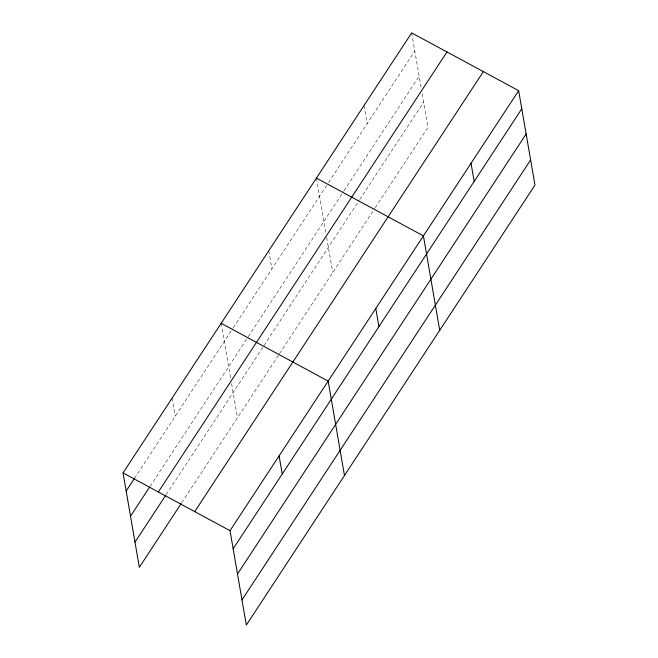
<?xml version="1.0" encoding="UTF-8"?>
<svg xmlns="http://www.w3.org/2000/svg" width="658" height="658" viewBox="0 0 658 658"><rect width="100%" height="100%" fill="white"/><g stroke="black" fill="none" stroke-linecap="round" stroke-linejoin="round"><path stroke-width="0.49" stroke-dasharray="3.29 2.47" d="M134.52 478.292L232.702 328.63M233.261 327.774L327.955 183.426M328.515 182.57L414.803 51.036M150.024 486.468L247.696 337.57M248.255 336.715L343.509 191.519M344.068 190.664L419.146 76.205M166.211 494.553L263.381 346.429M263.94 345.573L359.194 200.369M359.753 199.514L423.629 102.146M181.715 502.72L278.934 354.514M279.494 353.659L374.747 208.463M375.307 207.607L427.98 127.315L421.901 92.169M411.669 32.9L421.219 88.18M364.038 105.502L367.172 123.638M316.416 178.104L325.792 232.381M326.656 237.374L332.726 272.519M268.793 250.706L271.927 268.842M221.162 323.308L230.884 379.584M231.575 383.573L237.472 417.723M172.1 398.106L175.225 416.243"/><path stroke-width="0.99" d="M181.156 503.576L139.34 567.328L123.03 472.905L411.669 32.9L518.66 90.672L534.97 185.095L246.331 625.1L230.02 530.685L518.66 90.672M126.163 491.041L134.52 478.292M130.506 516.217L149.465 487.315M158.339 491.97L446.979 51.966M134.989 542.151L165.66 495.4M194.719 511.62L483.359 71.607M233.154 548.821L521.794 108.809M237.505 573.99L526.145 133.985M241.988 599.923L530.628 159.919M316.416 178.104L423.415 235.877L439.725 330.291M221.162 323.308L328.161 381.081L344.471 475.495M123.03 472.905L230.02 530.685M471.038 163.274L474.171 181.411M375.784 308.479L378.918 326.615M279.091 455.879L282.224 474.015"/></g></svg>
